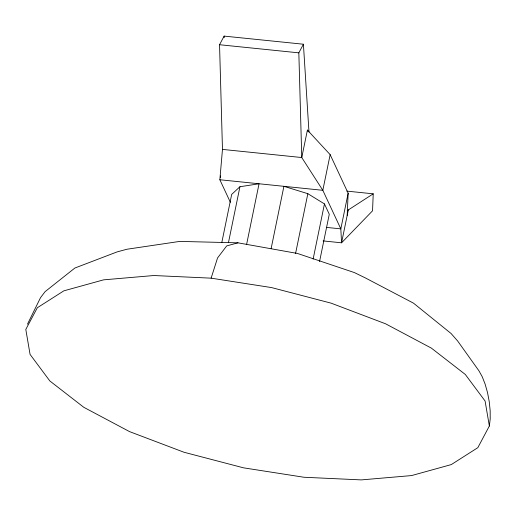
<?xml version="1.0" encoding="UTF-8"?>
<svg xmlns="http://www.w3.org/2000/svg" width="516" height="516" viewBox="0 0 516 516"><rect width="100%" height="100%" fill="white"/><g stroke="black" fill="none" stroke-linecap="round" stroke-linejoin="round"><path stroke-width="0.77" d="M346.797 191.114L373.229 193.823L372.552 210.799L341.566 242.81L323.145 240.92M347.203 215.34L348.145 193.197L330.15 154.632L307.407 130.064L301.763 157.535L322.822 190.307L340.824 228.872L341.566 242.81L348.313 209.935M230.375 202.311L219.848 179.755L222.473 149.408L219.545 44.724L224.125 36.101L303.414 44.221L308.981 132.07M489.355 425.99L485.085 401.016L465.309 374.461L431.376 348.119L385.6 323.803L331.098 303.15L271.584 287.586L211.121 278.163L153.82 275.525L103.593 279.846L63.855 290.837L37.326 307.755L25.8 329.434L30.07 354.402L49.846 380.963L83.779 407.298L129.555 431.621L184.057 452.268L243.571 467.838L304.034 477.261L361.335 479.899L411.562 475.578L451.3 464.581L477.835 447.669L489.355 425.99L490.2 419.005L490.168 410.736L489.258 401.751L487.543 392.67L485.124 384.098L482.176 376.622L478.9 370.759L457.634 340.973L451.094 333.523L413.484 303.15L365.251 277.866L354.344 272.564L297.513 253.466L237.966 242.836L179.749 241.404L126.839 249.254L117.087 251.911L74.878 268.03L45.118 291.624L40.538 297.648L27.464 324.203M220.326 177.433L220.642 175.879M221.815 242.488L231.684 194.409L239.934 186.734L259.051 183.773L246.596 244.461M228.446 242.694L239.934 186.734M271.126 248.583L283.91 186.321L307.846 193.694L324.454 203.917L329.273 214.25L319.565 261.535M295.552 253.588L307.846 193.694M330.15 154.632L322.822 190.307L219.848 179.755M313.128 259.084L324.454 203.917M348.145 193.197L340.824 228.872L326.525 227.408M211.121 278.163L217.546 257.955L226.705 245.906L237.966 242.836M222.473 149.408L301.763 157.535L298.835 52.851L303.414 44.221M347.197 210.657L373.229 193.823M219.545 44.724L298.835 52.851M307.407 130.064L308.078 131.503M224.125 36.101L224.221 37.694"/></g></svg>
